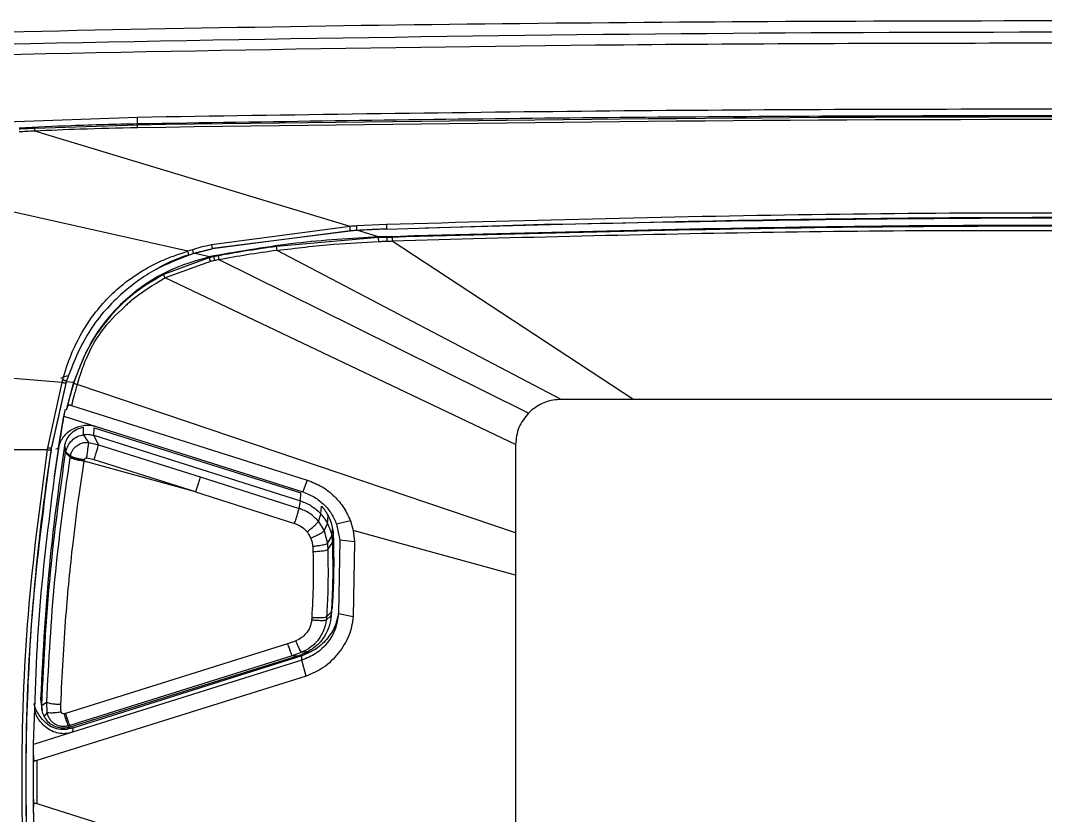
# Model space of a CAD drawing. Extents: x 412 to 492, y 622 to 766.
# Drawn here: x 449.342 to 452.147, y 645.763 to 647.939 of the extents above; entities that cross this region are included whole.
import ezdxf

# ---------------------------------------------------------------- set-up
doc = ezdxf.new("R2010")
doc.units = 0
doc.header["$MEASUREMENT"] = 0
doc.layers.add('1', color=4, linetype='Continuous')
doc.layers.add('GEOMETRY', color=4, linetype='Continuous', lineweight=25)

# ---------------------------------------------------------------- blocks, each defined once
blk = doc.blocks.new('2024 Beam 220V LL')
at = {"layer": 'GEOMETRY'}
for p, q in [((37.7093, 4.915), (37.349, 4.9018)), ((37.7097, 4.8971), (37.7093, 4.915)), ((37.7097, 4.8941), (37.4287, 4.8849)), ((37.7097, 4.8941), (37.7097, 4.8971)), ((38.2913, 4.6168), (37.4291, 4.8776)), ((37.847, 4.5489), (36.6697, 4.8136)), ((38.2913, 4.6168), (37.9122, 4.5662)), ((38.2921, 4.6045), (37.9145, 4.5551)), ((38.2985, 4.6049), (37.9146, 4.556)), ((38.292, 4.6052), (38.31, 4.6063)), ((38.391, 4.6219), (38.3093, 4.618)), ((38.31, 4.6063), (38.3914, 4.6102)), ((38.3914, 4.6096), (38.8234, 4.6225)), ((38.3914, 4.6103), (38.3914, 4.6096)), ((38.3693, 4.5864), (38.0901, 4.5619)), ((38.392, 4.5894), (38.3693, 4.5885)), ((38.3693, 4.5864), (38.3693, 4.5885)), ((38.3693, 4.5864), (38.392, 4.5872)), ((38.392, 4.5872), (38.392, 4.5894)), ((38.392, 4.5872), (38.4061, 4.5877)), ((38.4064, 4.5769), (38.6297, 4.5838)), ((38.4064, 4.5769), (39.0673, 4.1435)), ((37.8627, 4.5429), (37.9143, 4.5557)), ((37.8841, 4.5482), (37.8633, 4.5424)), ((37.9145, 4.5551), (37.8888, 4.5494)), ((38.869, 4.1435), (38.0914, 4.5511)), ((37.9071, 4.5314), (37.7807, 4.4855)), ((37.9091, 4.5207), (37.7852, 4.4756)), ((37.9071, 4.5314), (37.907, 4.5334)), ((37.9184, 4.5358), (37.9185, 4.5338)), ((38.744, 4.0198), (37.7852, 4.4756)), ((37.5029, 4.1897), (36.9408, 4.2359)), ((37.5029, 4.1897), (37.463, 4.0109)), ((37.5142, 4.1911), (37.4741, 4.0118)), ((37.5134, 4.188), (37.4771, 4.0253)), ((37.5048, 4.1963), (37.5029, 4.1897)), ((37.5347, 4.1894), (37.5142, 4.1911)), ((37.5347, 4.1894), (37.5144, 4.1135)), ((37.5347, 4.1893), (37.5347, 4.1894)), ((38.744, 3.7782), (37.5445, 4.1838)), ((37.5289, 4.127), (38.174, 3.9225)), ((39.0673, 4.1435), (38.869, 4.1435)), ((41.3207, 4.1435), (39.0673, 4.1435)), ((37.4939, 4.0114), (37.508, 4.0976)), ((37.5106, 4.1145), (37.508, 4.0976)), ((37.508, 4.0976), (37.5964, 4.0696)), ((37.5144, 4.1135), (37.5106, 4.1145)), ((37.5172, 4.1222), (37.5144, 4.1135)), ((38.7887, 4.1145), (38.7794, 4.106)), ((37.5622, 4.0471), (37.5619, 4.0676)), ((37.5964, 4.0696), (38.1622, 3.8902)), ((37.5764, 4.0256), (37.5622, 4.0471)), ((37.5903, 4.0451), (37.591, 4.0655)), ((37.6032, 4.0193), (37.5903, 4.0451)), ((37.5903, 4.0451), (38.1558, 3.8658)), ((37.591, 4.0655), (38.1565, 3.8876)), ((37.463, 4.0109), (37.4622, 4.0059)), ((37.4771, 4.0253), (37.4738, 4.0106)), ((37.4741, 4.0118), (37.4738, 4.0106)), ((37.4931, 4.0062), (37.4939, 4.0114)), ((37.5129, 3.9976), (37.5106, 4.0161)), ((37.5134, 4.0004), (37.5111, 4.019)), ((37.5764, 4.0256), (37.6032, 4.0193)), ((37.6032, 4.0193), (37.8808, 3.9313)), ((38.744, 4.0198), (38.744, 3.7782)), ((37.2251, 4.0073), (37.4622, 4.0059)), ((37.4823, 3.9337), (37.4931, 4.0062)), ((37.4932, 4.0087), (37.485, 3.9541)), ((37.493, 4.0072), (37.4928, 4.0087)), ((37.5129, 3.9976), (37.5133, 4.0004)), ((37.5256, 3.9858), (37.5129, 3.9976)), ((37.5261, 3.9885), (37.5134, 4.0004)), ((37.5254, 3.9841), (37.5256, 3.9858)), ((37.5261, 3.9885), (37.5256, 3.9858)), ((37.5908, 3.9782), (37.5707, 3.9827)), ((37.5634, 3.974), (37.5636, 3.9757)), ((37.8685, 3.8901), (37.5634, 3.974)), ((37.5636, 3.9757), (37.5639, 3.9777)), ((37.8685, 3.8901), (37.5908, 3.9782)), ((37.8808, 3.9313), (38.1518, 3.8453)), ((38.174, 3.9225), (38.1621, 3.8901)), ((37.8685, 3.8901), (38.1395, 3.8041)), ((38.1558, 3.8658), (38.1565, 3.8876)), ((38.1518, 3.8453), (38.1558, 3.8658)), ((38.2115, 3.8297), (38.2134, 3.851)), ((38.2047, 3.8096), (38.2115, 3.8297)), ((38.2293, 3.8037), (38.2315, 3.8246)), ((38.2047, 3.8096), (38.2206, 3.7837)), ((38.2206, 3.7837), (38.2293, 3.8037)), ((38.2922, 3.8107), (38.2542, 3.8023)), ((38.2542, 3.8023), (38.2628, 3.758)), ((38.2922, 3.8107), (38.2997, 3.7845)), ((38.2206, 3.7837), (38.2293, 3.7495)), ((38.2293, 3.7495), (38.241, 3.7691)), ((38.2428, 3.7518), (38.2453, 3.7717)), ((38.2997, 3.7845), (38.3034, 3.7537)), ((38.744, 3.7782), (38.744, 3.6623)), ((38.2303, 3.7326), (38.2428, 3.7518)), ((38.2628, 3.758), (38.2595, 3.5568)), ((38.3034, 3.7537), (38.2628, 3.758)), ((38.3034, 3.7537), (38.3001, 3.5484)), ((38.744, 3.6623), (38.744, 2.5391)), ((38.2269, 3.5487), (38.2402, 3.5622)), ((38.2389, 3.5453), (38.2414, 3.565)), ((38.2396, 3.5525), (38.2421, 3.5721)), ((38.2402, 3.5622), (38.2426, 3.5803)), ((38.2587, 3.5484), (38.2605, 3.5625)), ((38.226, 3.5394), (38.2396, 3.5525)), ((38.3001, 3.5484), (38.2595, 3.5568)), ((38.1203, 3.4745), (37.5123, 3.2839)), ((38.1578, 3.451), (38.1326, 3.442)), ((38.1779, 3.454), (38.1578, 3.451)), ((38.1326, 3.442), (37.5247, 3.2514)), ((38.1528, 3.4429), (37.5257, 3.2463)), ((38.1592, 3.4297), (37.5318, 3.2328)), ((38.1591, 3.4417), (37.5327, 3.2442)), ((38.1326, 3.442), (38.1528, 3.4429)), ((38.1592, 3.4295), (38.1591, 3.4417)), ((38.1711, 3.3861), (38.1592, 3.4297)), ((38.1711, 3.3861), (37.4345, 3.1551)), ((37.4475, 3.3051), (37.4453, 3.3233)), ((37.4465, 3.3105), (37.4453, 3.3233)), ((37.4462, 3.3106), (37.4484, 3.2927)), ((37.4614, 3.3148), (37.4475, 3.3051)), ((37.4627, 3.2865), (37.4614, 3.3148)), ((37.4627, 3.2865), (37.4538, 3.2765)), ((37.5318, 3.2328), (37.4247, 3.1992)), ((37.5247, 3.2514), (37.5201, 3.25)), ((37.5201, 3.25), (37.521, 3.245)), ((37.5247, 3.2514), (37.5257, 3.2463)), ((37.5327, 3.2442), (37.5319, 3.2328)), ((37.4244, 3.1912), (37.4239, 3.1755)), ((37.4242, 3.1756), (37.4247, 3.1633)), ((37.4244, 3.1755), (37.4245, 3.1145)), ((37.4245, 3.0707), (37.4246, 3.0231)), ((37.4248, 3.0324), (37.4244, 3.023)), ((37.4346, 3.0379), (38.0956, 2.8283)), ((37.4239, 3.0231), (37.4249, 3.0049))]:
    blk.add_line(p, q, dxfattribs=at)
at = {"layer": 'GEOMETRY', "flags": 128}
for points in [[(38.3693, 4.5885), (38.3361, 4.5985), (38.3121, 4.6058)], [(37.907, 4.5334), (37.8826, 4.5389), (37.8634, 4.5432)], [(38.7794, 4.106), (38.3055, 4.3409), (37.9332, 4.5255)], [(37.4863, 4.0086), (37.4902, 4.0087), (37.4932, 4.0087)], [(38.241, 3.7691), (38.2424, 3.7804), (38.2434, 3.7893)], [(38.744, 3.6623), (38.4952, 3.7307), (38.2997, 3.7845)]]:
    blk.add_lwpolyline(points, dxfattribs=at)
at = {"layer": 'GEOMETRY'}
for centre, radius, start, end in [((37.572, 4.043), 0.1735, 108.1511, 114.9969), ((37.698, 3.3291), 0.1947, 193.7288, 203.9633)]:
    blk.add_arc(centre, radius, start, end, dxfattribs=at)
for points, knots in [([(43.718, 5.1332), (43.0587, 5.1476), (41.7439, 5.1761), (39.9127, 5.1818), (38.2225, 5.1683), (37.1883, 5.145), (36.67, 5.1332)], [0, 0, 0, 0, 0.280654, 0.559718, 0.779346, 1, 1, 1, 1]), ([(43.6118, 5.104), (42.8523, 5.1193), (41.3335, 5.1498), (39.0545, 5.1497), (37.5357, 5.1193), (36.7762, 5.104)], [0, 0, 0, 0, 0.333334, 0.666666, 1, 1, 1, 1]), ([(43.6112, 5.0748), (42.8826, 5.09), (41.7437, 5.1138), (40.194, 5.1192), (38.6443, 5.1138), (37.5054, 5.09), (36.7768, 5.0748)], [0, 0, 0, 0, 0.319834, 0.5, 0.680165, 1, 1, 1, 1]), ([(42.6787, 4.915), (42.2606, 4.9214), (41.4324, 4.9342), (40.194, 4.9388), (38.9556, 4.9342), (38.1274, 4.9214), (37.7093, 4.915)], [0, 0, 0, 0, 0.252409, 0.5, 0.747591, 1, 1, 1, 1]), ([(42.6783, 4.8971), (42.3735, 4.9019), (41.758, 4.9117), (40.8291, 4.9188), (39.8376, 4.92), (38.797, 4.914), (38.0696, 4.9027), (37.7097, 4.8971)], [0, 0, 0, 0, 0.184047, 0.371702, 0.560814, 0.782646, 1, 1, 1, 1]), ([(42.6783, 4.8941), (41.8502, 4.9051), (40.194, 4.9273), (38.5378, 4.9051), (37.7097, 4.8941)], [0, 0, 0, 0, 0.5, 1, 1, 1, 1]), ([(42.6782, 4.8867), (41.8502, 4.8979), (40.194, 4.9202), (38.5378, 4.8979), (37.7098, 4.8867)], [0, 0, 0, 0, 0.5, 1, 1, 1, 1]), ([(37.7097, 4.8971), (37.6492, 4.8957), (37.5412, 4.8933), (37.4333, 4.8881), (37.3858, 4.8858)], [0, 0, 0, 0, 0.559592, 1, 1, 1, 1]), ([(37.4287, 4.8849), (37.4207, 4.8845), (37.4064, 4.8839), (37.3921, 4.8831), (37.3858, 4.8828)], [0, 0, 0, 0, 0.560002, 1, 1, 1, 1]), ([(37.4291, 4.8776), (37.429, 4.8786), (37.4289, 4.8806), (37.4288, 4.8828), (37.4287, 4.8843), (37.4287, 4.8847), (37.4287, 4.8849)], [0, 0, 0, 0, 0.275386, 0.561671, 0.785285, 1, 1, 1, 1]), ([(37.7098, 4.8867), (37.6572, 4.8856), (37.5636, 4.8835), (37.4701, 4.8794), (37.4291, 4.8776)], [0, 0, 0, 0, 0.561413, 1, 1, 1, 1]), ([(37.7098, 4.8867), (37.7098, 4.8877), (37.7097, 4.8897), (37.7097, 4.8919), (37.7097, 4.8934), (37.7097, 4.8938), (37.7097, 4.8941)], [0, 0, 0, 0, 0.27493, 0.561047, 0.784829, 1, 1, 1, 1]), ([(37.4291, 4.8776), (37.4211, 4.8772), (37.4068, 4.8765), (37.3925, 4.8757), (37.3862, 4.8754)], [0, 0, 0, 0, 0.5568517, 1, 1, 1, 1]), ([(41.997, 4.6219), (41.5964, 4.6329), (40.7952, 4.6547), (39.5927, 4.6547), (38.7915, 4.6329), (38.391, 4.6219)], [0, 0, 0, 0, 0.333344, 0.666677, 1, 1, 1, 1]), ([(38.4968, 4.6127), (38.8622, 4.6225), (39.6281, 4.643), (40.7593, 4.643), (41.5245, 4.6225), (41.8892, 4.6128)], [0, 0, 0, 0, 0.323172, 0.677409, 1, 1, 1, 1]), ([(38.8234, 4.6225), (39.2778, 4.6312), (40.1867, 4.6487), (41.0957, 4.6315), (41.5501, 4.6228)], [0, 0, 0, 0, 0.5, 1, 1, 1, 1]), ([(38.3093, 4.618), (38.306, 4.6178), (38.2999, 4.6174), (38.2939, 4.617), (38.2913, 4.6168)], [0, 0, 0, 0, 0.559999, 1, 1, 1, 1]), ([(38.2921, 4.6045), (38.2921, 4.6045), (38.2921, 4.6045), (38.292, 4.606), (38.2918, 4.6085), (38.2916, 4.6114), (38.2915, 4.6142), (38.2913, 4.616), (38.2913, 4.6168)], [0, 0, 0, 0, 0.171535, 0.36323, 0.564455, 0.720359, 0.866968, 1, 1, 1, 1]), ([(38.3101, 4.6057), (38.3067, 4.6054), (38.3007, 4.6051), (38.2947, 4.6047), (38.2921, 4.6045)], [0, 0, 0, 0, 0.559984, 1, 1, 1, 1]), ([(38.3101, 4.6057), (38.3101, 4.6056), (38.3101, 4.6056), (38.31, 4.6072), (38.3098, 4.6097), (38.3097, 4.6126), (38.3095, 4.6154), (38.3094, 4.6172), (38.3093, 4.618)], [0, 0, 0, 0, 0.171512, 0.363198, 0.564429, 0.720342, 0.866961, 1, 1, 1, 1]), ([(38.3914, 4.6096), (38.3764, 4.609), (38.3493, 4.608), (38.3222, 4.6064), (38.3101, 4.6057)], [0, 0, 0, 0, 0.552789, 1, 1, 1, 1]), ([(38.391, 4.6219), (38.391, 4.6212), (38.391, 4.6197), (38.3911, 4.6173), (38.3912, 4.6149), (38.3913, 4.6128), (38.3913, 4.6111), (38.3914, 4.61), (38.3914, 4.6095), (38.3914, 4.6096), (38.3914, 4.6096)], [0, 0, 0, 0, 0.113242, 0.236738, 0.367999, 0.50326, 0.63801, 0.767836, 0.889227, 1, 1, 1, 1]), ([(38.392, 4.5894), (38.7933, 4.6002), (39.5931, 4.6217), (40.7949, 4.6217), (41.5947, 4.6002), (41.996, 4.5894)], [0, 0, 0, 0, 0.334098, 0.665902, 1, 1, 1, 1]), ([(38.4061, 4.5877), (38.8042, 4.5983), (39.5978, 4.6195), (40.7902, 4.6195), (41.5837, 4.5983), (41.9819, 4.5877)], [0, 0, 0, 0, 0.334092, 0.665908, 1, 1, 1, 1]), ([(38.6297, 4.5838), (38.9798, 4.5923), (39.6799, 4.6092), (40.3802, 4.6057), (40.7303, 4.6039)], [0, 0, 0, 0, 0.499998, 1, 1, 1, 1]), ([(38.3693, 4.5885), (38.2936, 4.5839), (38.1423, 4.5748), (37.9931, 4.5488), (37.9184, 4.5358)], [0, 0, 0, 0, 0.499913, 1, 1, 1, 1]), ([(38.0914, 4.5511), (38.1432, 4.5574), (38.2357, 4.5687), (38.3287, 4.5734), (38.3697, 4.5756)], [0, 0, 0, 0, 0.5599896, 1, 1, 1, 1]), ([(38.3697, 4.5756), (38.3696, 4.5769), (38.3695, 4.5797), (38.3694, 4.5832), (38.3693, 4.5855), (38.3693, 4.5861), (38.3693, 4.5864)], [0, 0, 0, 0, 0.271071, 0.561996, 0.788655, 1, 1, 1, 1]), ([(38.3697, 4.5755), (38.3739, 4.5757), (38.3814, 4.576), (38.389, 4.5763), (38.3923, 4.5764)], [0, 0, 0, 0, 0.56, 1, 1, 1, 1]), ([(38.392, 4.5872), (38.392, 4.5868), (38.392, 4.586), (38.3921, 4.583), (38.3922, 4.5796), (38.3923, 4.5775), (38.3923, 4.5764)], [0, 0, 0, 0, 0.271226, 0.562185, 0.788778, 1, 1, 1, 1]), ([(38.3923, 4.5764), (38.3949, 4.5765), (38.3996, 4.5766), (38.4044, 4.5768), (38.4064, 4.5769)], [0, 0, 0, 0, 0.56, 1, 1, 1, 1]), ([(38.4061, 4.5877), (38.4061, 4.5873), (38.4061, 4.5865), (38.4062, 4.5835), (38.4063, 4.5801), (38.4064, 4.5779), (38.4064, 4.5769)], [0, 0, 0, 0, 0.2712355, 0.5622028, 0.788793, 1, 1, 1, 1]), ([(37.5048, 4.1963), (37.5085, 4.2089), (37.5186, 4.2429), (37.5438, 4.3053), (37.5934, 4.3865), (37.6755, 4.4698), (37.7609, 4.5189), (37.8208, 4.5405), (37.8401, 4.5467), (37.847, 4.5489)], [0, 0, 0, 0, 0.07706, 0.207836, 0.392551, 0.629951, 0.882046, 0.957627, 1, 1, 1, 1]), ([(37.8599, 4.5531), (37.8575, 4.5523), (37.8532, 4.551), (37.8489, 4.5496), (37.847, 4.5489)], [0, 0, 0, 0, 0.5599749, 1, 1, 1, 1]), ([(37.8507, 4.5384), (37.8507, 4.5383), (37.8507, 4.5383), (37.8502, 4.5396), (37.8494, 4.542), (37.8483, 4.5453), (37.8474, 4.5478), (37.847, 4.5489)], [0, 0, 0, 0, 0.173797, 0.365181, 0.564706, 0.793458, 1, 1, 1, 1]), ([(37.9122, 4.5662), (37.9023, 4.5641), (37.8847, 4.5604), (37.8675, 4.5553), (37.8599, 4.5531)], [0, 0, 0, 0, 0.559961, 1, 1, 1, 1]), ([(37.863, 4.5431), (37.8629, 4.5433), (37.8628, 4.5438), (37.8621, 4.546), (37.861, 4.5493), (37.8603, 4.5519), (37.8599, 4.5531)], [0, 0, 0, 0, 0.140729, 0.410859, 0.720526, 1, 1, 1, 1]), ([(37.9122, 4.5662), (37.9124, 4.5651), (37.9128, 4.5629), (37.9134, 4.5597), (37.914, 4.5569), (37.9145, 4.5551), (37.9145, 4.5551), (37.9145, 4.5551)], [0, 0, 0, 0, 0.177535, 0.371589, 0.571761, 0.798228, 1, 1, 1, 1]), ([(38.0901, 4.5619), (38.0604, 4.5577), (38.0073, 4.5502), (37.9546, 4.5405), (37.9314, 4.5363)], [0, 0, 0, 0, 0.559995, 1, 1, 1, 1]), ([(38.0914, 4.5511), (38.0639, 4.5472), (38.011, 4.5397), (37.9584, 4.5301), (37.9332, 4.5255)], [0, 0, 0, 0, 0.52082, 1, 1, 1, 1]), ([(38.0914, 4.5511), (38.0912, 4.5525), (38.0909, 4.5553), (38.0904, 4.5588), (38.0902, 4.5611), (38.0901, 4.5616), (38.0901, 4.5619)], [0, 0, 0, 0, 0.270998, 0.56198, 0.788685, 1, 1, 1, 1]), ([(37.8507, 4.5384), (37.8198, 4.5262), (37.7519, 4.4995), (37.6564, 4.4291), (37.5671, 4.3275), (37.533, 4.24), (37.5153, 4.1945)], [0, 0, 0, 0, 0.198187, 0.436446, 0.706662, 1, 1, 1, 1]), ([(37.907, 4.5334), (37.8688, 4.5223), (37.7873, 4.4985), (37.6777, 4.4234), (37.5849, 4.3191), (37.5513, 4.2324), (37.5347, 4.1894)], [0, 0, 0, 0, 0.223228, 0.4756621, 0.7399403, 1, 1, 1, 1]), ([(37.8504, 4.539), (37.8485, 4.5384), (37.8217, 4.5298), (37.7908, 4.5178), (37.7649, 4.5014), (37.7611, 4.499)], [0, 0, 0, 0, 0.060763, 0.86145, 1, 1, 1, 1]), ([(37.8633, 4.5424), (37.861, 4.5417), (37.8567, 4.5403), (37.8525, 4.539), (37.8507, 4.5384)], [0, 0, 0, 0, 0.554883, 1, 1, 1, 1]), ([(37.8633, 4.5424), (37.8633, 4.5423), (37.8633, 4.5422), (37.8631, 4.5429), (37.863, 4.5431)], [0, 0, 0, 0, 0.66525, 1, 1, 1, 1]), ([(37.9184, 4.5358), (37.9163, 4.5353), (37.9125, 4.5346), (37.9087, 4.5338), (37.907, 4.5334)], [0, 0, 0, 0, 0.556861, 1, 1, 1, 1]), ([(37.9185, 4.5338), (37.9164, 4.5334), (37.9125, 4.5326), (37.9087, 4.5318), (37.9071, 4.5314)], [0, 0, 0, 0, 0.559998, 1, 1, 1, 1]), ([(37.9091, 4.5207), (37.9089, 4.5221), (37.9083, 4.5249), (37.9076, 4.5283), (37.9072, 4.5306), (37.9071, 4.5312), (37.9071, 4.5314)], [0, 0, 0, 0, 0.270774, 0.561806, 0.788628, 1, 1, 1, 1]), ([(37.9203, 4.5231), (37.9182, 4.5226), (37.9145, 4.5219), (37.9108, 4.5211), (37.9091, 4.5207)], [0, 0, 0, 0, 0.560038, 1, 1, 1, 1]), ([(37.9314, 4.5363), (37.929, 4.5358), (37.9247, 4.535), (37.9204, 4.5342), (37.9185, 4.5338)], [0, 0, 0, 0, 0.559997, 1, 1, 1, 1]), ([(37.9185, 4.5338), (37.9185, 4.5334), (37.9186, 4.5326), (37.9191, 4.5296), (37.9197, 4.5263), (37.9201, 4.5241), (37.9203, 4.5231)], [0, 0, 0, 0, 0.271139, 0.562255, 0.788923, 1, 1, 1, 1]), ([(37.9332, 4.5255), (37.9309, 4.5251), (37.9266, 4.5242), (37.9223, 4.5234), (37.9203, 4.5231)], [0, 0, 0, 0, 0.554774, 1, 1, 1, 1]), ([(37.9332, 4.5255), (37.933, 4.5269), (37.9325, 4.5297), (37.9319, 4.5331), (37.9315, 4.5354), (37.9315, 4.536), (37.9314, 4.5363)], [0, 0, 0, 0, 0.271065, 0.562159, 0.788857, 1, 1, 1, 1]), ([(37.7807, 4.4855), (37.7522, 4.4685), (37.6952, 4.4345), (37.6254, 4.3632), (37.5688, 4.2813), (37.5463, 4.2193), (37.5351, 4.1883)], [0, 0, 0, 0, 0.25, 0.499978, 0.749976, 1, 1, 1, 1]), ([(37.7852, 4.4756), (37.7521, 4.4557), (37.7153, 4.4336), (37.6817, 4.4037), (37.6761, 4.3986), (37.6713, 4.394), (37.6453, 4.37), (37.6044, 4.3276), (37.5716, 4.2637), (37.5543, 4.2173), (37.5471, 4.1926), (37.5445, 4.1838)], [0, 0, 0, 0, 0.2950475, 0.3282857, 0.3452631, 0.3541378, 0.3787201, 0.6177538, 0.8017766, 0.9285509, 1, 1, 1, 1]), ([(37.7852, 4.4756), (37.7846, 4.4769), (37.7833, 4.4794), (37.7818, 4.4826), (37.7809, 4.4847), (37.7807, 4.4853), (37.7807, 4.4855)], [0, 0, 0, 0, 0.2707147, 0.5619021, 0.7887862, 1, 1, 1, 1]), ([(37.5134, 4.188), (37.5133, 4.1879), (37.513, 4.1877), (37.5116, 4.1877), (37.5093, 4.188), (37.5062, 4.1887), (37.504, 4.1894), (37.5029, 4.1897)], [0, 0, 0, 0, 0.176076, 0.366681, 0.563852, 0.791074, 1, 1, 1, 1]), ([(37.5153, 4.1945), (37.5151, 4.1944), (37.5148, 4.1942), (37.5135, 4.1943), (37.5121, 4.1945), (37.5104, 4.1948), (37.508, 4.1953), (37.5061, 4.1959), (37.5048, 4.1963)], [0, 0, 0, 0, 0.2386099, 0.3678136, 0.4999954, 0.6321778, 0.7613835, 1, 1, 1, 1]), ([(37.5153, 4.1945), (37.5149, 4.1933), (37.5143, 4.1911), (37.5136, 4.1889), (37.5134, 4.188)], [0, 0, 0, 0, 0.56, 1, 1, 1, 1]), ([(37.5351, 4.1883), (37.5316, 4.176), (37.5252, 4.1541), (37.5197, 4.1319), (37.5172, 4.1222)], [0, 0, 0, 0, 0.559999, 1, 1, 1, 1]), ([(37.5445, 4.1838), (37.5414, 4.1732), (37.5359, 4.1544), (37.531, 4.1354), (37.5289, 4.127)], [0, 0, 0, 0, 0.559986, 1, 1, 1, 1]), ([(37.5351, 4.1883), (37.5351, 4.1885), (37.535, 4.1889), (37.5348, 4.1892), (37.5347, 4.1893)], [0, 0, 0, 0, 0.527075, 1, 1, 1, 1]), ([(37.5445, 4.1838), (37.5433, 4.1842), (37.5409, 4.185), (37.5378, 4.1863), (37.5356, 4.1875), (37.5353, 4.188), (37.5351, 4.1883)], [0, 0, 0, 0, 0.240752, 0.499997, 0.759241, 1, 1, 1, 1]), ([(37.5172, 4.1222), (37.5178, 4.1232), (37.5189, 4.1253), (37.5215, 4.1275), (37.5233, 4.1283), (37.5239, 4.1283), (37.525, 4.1281), (37.5268, 4.1277), (37.5281, 4.1272), (37.5289, 4.127)], [0, 0, 0, 0, 0.315829, 0.650476, 0.670316, 0.696605, 0.770837, 0.873559, 1, 1, 1, 1]), ([(38.869, 4.1435), (38.8544, 4.1422), (38.825, 4.1396), (38.8009, 4.1229), (38.7887, 4.1145)], [0, 0, 0, 0, 0.498784, 1, 1, 1, 1]), ([(37.5106, 4.1145), (37.5076, 4.0969), (37.5016, 4.0618), (37.496, 4.0265), (37.4932, 4.0089), (37.4932, 4.0087)], [0, 0, 0, 0, 0.498513, 0.997072, 1, 1, 1, 1]), ([(38.7794, 4.106), (38.7693, 4.0933), (38.749, 4.068), (38.7457, 4.0358), (38.744, 4.0198)], [0, 0, 0, 0, 0.500056, 1, 1, 1, 1]), ([(37.4939, 4.0114), (37.4955, 4.0169), (37.4985, 4.0278), (37.5074, 4.0422), (37.5193, 4.0544), (37.5379, 4.0665), (37.5594, 4.073), (37.581, 4.0734), (37.5913, 4.0709), (37.5964, 4.0696)], [0, 0, 0, 0, 0.131449, 0.256996, 0.383093, 0.516111, 0.759671, 0.881341, 1, 1, 1, 1]), ([(37.5111, 4.019), (37.5129, 4.025), (37.5165, 4.0369), (37.5283, 4.0517), (37.5436, 4.0629), (37.5558, 4.066), (37.5619, 4.0676)], [0, 0, 0, 0, 0.249906, 0.499689, 0.749375, 1, 1, 1, 1]), ([(37.5134, 4.0004), (37.5151, 4.0061), (37.5185, 4.0176), (37.5299, 4.0319), (37.5446, 4.0427), (37.5563, 4.0456), (37.5622, 4.0471)], [0, 0, 0, 0, 0.249972, 0.499978, 0.75009, 1, 1, 1, 1]), ([(37.5622, 4.0471), (37.5669, 4.0476), (37.5764, 4.0486), (37.5857, 4.0463), (37.5903, 4.0451)], [0, 0, 0, 0, 0.4990889, 1, 1, 1, 1]), ([(37.4453, 3.3233), (37.4519, 3.4532), (37.4639, 3.685), (37.4963, 3.9149), (37.5106, 4.0161)], [0, 0, 0, 0, 0.56, 1, 1, 1, 1]), ([(37.4738, 4.0106), (37.4736, 4.0104), (37.4733, 4.0102), (37.4719, 4.0101), (37.4705, 4.0101), (37.4688, 4.0101), (37.4663, 4.0104), (37.4643, 4.0107), (37.463, 4.0109)], [0, 0, 0, 0, 0.23855, 0.367733, 0.499906, 0.632093, 0.761316, 1, 1, 1, 1]), ([(37.4738, 4.0106), (37.4736, 4.0096), (37.4734, 4.008), (37.4731, 4.0064), (37.473, 4.0056)], [0, 0, 0, 0, 0.559998, 1, 1, 1, 1]), ([(37.5106, 4.0161), (37.5107, 4.0166), (37.5109, 4.0176), (37.511, 4.0186), (37.5111, 4.019)], [0, 0, 0, 0, 0.56, 1, 1, 1, 1]), ([(37.5261, 3.9886), (37.527, 3.9921), (37.5286, 3.9986), (37.5343, 4.0083), (37.5428, 4.017), (37.5536, 4.023), (37.565, 4.0261), (37.5724, 4.0258), (37.5764, 4.0256)], [0, 0, 0, 0, 0.1590986, 0.2940566, 0.4887977, 0.6819263, 0.8260188, 1, 1, 1, 1]), ([(37.5707, 3.9827), (37.5713, 3.9872), (37.5725, 3.9963), (37.5742, 4.0093), (37.5757, 4.02), (37.5762, 4.0238), (37.5764, 4.0256)], [0, 0, 0, 0, 0.24248, 0.500002, 0.757523, 1, 1, 1, 1]), ([(37.5908, 3.9782), (37.5922, 3.9824), (37.5949, 3.991), (37.5987, 4.0033), (37.6017, 4.0137), (37.6027, 4.0175), (37.6032, 4.0193)], [0, 0, 0, 0, 0.242049, 0.499112, 0.756658, 1, 1, 1, 1]), ([(37.4622, 4.0059), (37.4424, 3.8558), (37.4027, 3.5556), (37.3878, 3.1012), (37.4028, 2.6469), (37.4426, 2.3467), (37.4625, 2.1966)], [0, 0, 0, 0, 0.25, 0.499999, 0.749997, 1, 1, 1, 1]), ([(37.4736, 4.0084), (37.4687, 3.9755), (37.4441, 3.8112), (37.4162, 3.5371), (37.4015, 3.1862), (37.4063, 2.8576), (37.4283, 2.5281), (37.4586, 2.3093), (37.4737, 2.1998)], [0, 0, 0, 0, 0.05488, 0.274513, 0.454775, 0.635037, 0.817518, 1, 1, 1, 1]), ([(37.4475, 3.3051), (37.4542, 3.4349), (37.4661, 3.6667), (37.4986, 3.8965), (37.5129, 3.9976)], [0, 0, 0, 0, 0.559996, 1, 1, 1, 1]), ([(37.4614, 3.3148), (37.4672, 3.4268), (37.4789, 3.6508), (37.5099, 3.873), (37.5254, 3.984)], [0, 0, 0, 0, 0.500004, 1, 1, 1, 1]), ([(37.4622, 4.0059), (37.4632, 4.0058), (37.4651, 4.0055), (37.468, 4.0052), (37.4706, 4.0051), (37.4726, 4.0052), (37.4729, 4.0055), (37.473, 4.0056)], [0, 0, 0, 0, 0.176057, 0.3666402, 0.5637962, 0.7910289, 1, 1, 1, 1]), ([(37.5634, 3.974), (37.5585, 3.9748), (37.5487, 3.9764), (37.5368, 3.9794), (37.5288, 3.982), (37.5265, 3.9834), (37.5254, 3.9841)], [0, 0, 0, 0, 0.27299, 0.56173, 0.78701, 1, 1, 1, 1]), ([(37.5636, 3.9757), (37.5588, 3.9766), (37.5489, 3.9782), (37.5371, 3.9811), (37.5291, 3.9838), (37.5268, 3.9852), (37.5256, 3.9859)], [0, 0, 0, 0, 0.2729896, 0.56173, 0.7870095, 1, 1, 1, 1]), ([(37.5639, 3.9777), (37.5605, 3.9783), (37.5536, 3.9797), (37.5424, 3.9824), (37.5339, 3.985), (37.5284, 3.9872), (37.5269, 3.9881), (37.5261, 3.9886)], [0, 0, 0, 0, 0.194199, 0.398142, 0.686708, 0.842372, 1, 1, 1, 1]), ([(37.5707, 3.9827), (37.5703, 3.9828), (37.5696, 3.9828), (37.5681, 3.9825), (37.5664, 3.9816), (37.5649, 3.9802), (37.5642, 3.9788), (37.564, 3.978), (37.5639, 3.9777)], [0, 0, 0, 0, 0.1148886, 0.2314341, 0.4886369, 0.7521274, 0.8756753, 1, 1, 1, 1]), ([(37.4998, 3.309), (37.5038, 3.3896), (37.5111, 3.5365), (37.5298, 3.7249), (37.5473, 3.866), (37.5584, 3.9408), (37.5634, 3.9739)], [0, 0, 0, 0, 0.362025, 0.660216, 0.84979, 1, 1, 1, 1]), ([(37.8808, 3.9313), (37.8802, 3.9292), (37.8791, 3.9248), (37.8757, 3.9134), (37.872, 3.9013), (37.8696, 3.8938), (37.8685, 3.8901)], [0, 0, 0, 0, 0.2728, 0.561778, 0.787198, 1, 1, 1, 1]), ([(38.174, 3.9225), (38.1879, 3.917), (38.2151, 3.9064), (38.2489, 3.8794), (38.2757, 3.8476), (38.2867, 3.8229), (38.2922, 3.8107)], [0, 0, 0, 0, 0.264448, 0.517547, 0.761335, 1, 1, 1, 1]), ([(38.1621, 3.8901), (38.173, 3.8858), (38.1943, 3.8774), (38.2207, 3.8562), (38.2415, 3.8312), (38.25, 3.8119), (38.2542, 3.8023)], [0, 0, 0, 0, 0.2650967, 0.5183845, 0.761945, 1, 1, 1, 1]), ([(38.1395, 3.8042), (38.1409, 3.8083), (38.1436, 3.817), (38.1474, 3.8294), (38.1504, 3.8397), (38.1514, 3.8435), (38.1518, 3.8453)], [0, 0, 0, 0, 0.2426888, 0.5000043, 0.7573175, 1, 1, 1, 1]), ([(38.2047, 3.8096), (38.1972, 3.8175), (38.1822, 3.8332), (38.162, 3.8413), (38.1518, 3.8453)], [0, 0, 0, 0, 0.499988, 1, 1, 1, 1]), ([(38.1558, 3.8658), (38.1663, 3.8616), (38.1787, 3.8567), (38.1925, 3.8471), (38.2014, 3.8403), (38.2077, 3.8337), (38.2115, 3.8297)], [0, 0, 0, 0, 0.499722, 0.593479, 0.749956, 1, 1, 1, 1]), ([(38.2134, 3.851), (38.2172, 3.8463), (38.2241, 3.8381), (38.2293, 3.8287), (38.2315, 3.8246)], [0, 0, 0, 0, 0.560121, 1, 1, 1, 1]), ([(38.2115, 3.8297), (38.2153, 3.8251), (38.222, 3.817), (38.2271, 3.8078), (38.2293, 3.8037)], [0, 0, 0, 0, 0.559997, 1, 1, 1, 1]), ([(38.2315, 3.8246), (38.2345, 3.8182), (38.2397, 3.8069), (38.2423, 3.7947), (38.2434, 3.7893)], [0, 0, 0, 0, 0.559913, 1, 1, 1, 1]), ([(38.1395, 3.8041), (38.1469, 3.8011), (38.16, 3.7957), (38.1696, 3.7854), (38.1738, 3.7809)], [0, 0, 0, 0, 0.559487, 1, 1, 1, 1]), ([(38.1738, 3.7809), (38.1777, 3.7841), (38.1857, 3.7906), (38.1953, 3.7993), (38.2019, 3.806), (38.2038, 3.8084), (38.2047, 3.8096)], [0, 0, 0, 0, 0.272707, 0.561804, 0.787295, 1, 1, 1, 1]), ([(38.2293, 3.8037), (38.2322, 3.7975), (38.2373, 3.7864), (38.2399, 3.7744), (38.241, 3.7691)], [0, 0, 0, 0, 0.559909, 1, 1, 1, 1]), ([(38.2434, 3.7893), (38.244, 3.7861), (38.2449, 3.7802), (38.2452, 3.7743), (38.2453, 3.7717)], [0, 0, 0, 0, 0.560087, 1, 1, 1, 1]), ([(38.1841, 3.764), (38.1824, 3.7676), (38.1795, 3.7735), (38.1755, 3.7788), (38.1738, 3.7809)], [0, 0, 0, 0, 0.592424, 1, 1, 1, 1]), ([(38.1841, 3.764), (38.1887, 3.766), (38.1981, 3.7702), (38.2095, 3.7761), (38.2173, 3.7808), (38.2195, 3.7827), (38.2206, 3.7837)], [0, 0, 0, 0, 0.272666, 0.561812, 0.787333, 1, 1, 1, 1]), ([(38.1898, 3.7418), (38.1892, 3.7462), (38.1882, 3.7538), (38.1854, 3.7609), (38.1841, 3.764)], [0, 0, 0, 0, 0.566052, 1, 1, 1, 1]), ([(38.241, 3.7691), (38.2415, 3.7659), (38.2424, 3.7602), (38.2427, 3.7544), (38.2428, 3.7518)], [0, 0, 0, 0, 0.560119, 1, 1, 1, 1]), ([(38.2453, 3.7717), (38.2461, 3.7359), (38.2474, 3.6721), (38.2441, 3.6083), (38.2426, 3.5803)], [0, 0, 0, 0, 0.559985, 1, 1, 1, 1]), ([(38.1898, 3.7418), (38.1947, 3.7423), (38.205, 3.7433), (38.2174, 3.7455), (38.2258, 3.7477), (38.2282, 3.7489), (38.2293, 3.7495)], [0, 0, 0, 0, 0.27263, 0.561822, 0.78737, 1, 1, 1, 1]), ([(38.1906, 3.7272), (38.1905, 3.7299), (38.1903, 3.7348), (38.1899, 3.7397), (38.1898, 3.7418)], [0, 0, 0, 0, 0.553542, 1, 1, 1, 1]), ([(38.1906, 3.7272), (38.1956, 3.7274), (38.2059, 3.7278), (38.2182, 3.7293), (38.2267, 3.7309), (38.2291, 3.7321), (38.2303, 3.7326)], [0, 0, 0, 0, 0.272666, 0.561809, 0.787329, 1, 1, 1, 1]), ([(38.2303, 3.7326), (38.2308, 3.6951), (38.2317, 3.6337), (38.2283, 3.5725), (38.2269, 3.5487)], [0, 0, 0, 0, 0.61177, 1, 1, 1, 1]), ([(38.2293, 3.7495), (38.2295, 3.7463), (38.2299, 3.7407), (38.2302, 3.735), (38.2303, 3.7326)], [0, 0, 0, 0, 0.566696, 1, 1, 1, 1]), ([(38.2428, 3.7518), (38.2436, 3.7164), (38.2449, 3.6531), (38.2416, 3.59), (38.2402, 3.5622)], [0, 0, 0, 0, 0.559986, 1, 1, 1, 1]), ([(38.1873, 3.5469), (38.189, 3.5774), (38.1922, 3.6375), (38.1911, 3.6976), (38.1906, 3.7272)], [0, 0, 0, 0, 0.508154, 1, 1, 1, 1]), ([(38.2402, 3.5622), (38.2401, 3.5603), (38.2399, 3.5571), (38.2397, 3.5539), (38.2396, 3.5525)], [0, 0, 0, 0, 0.559999, 1, 1, 1, 1]), ([(38.2426, 3.5803), (38.2425, 3.5787), (38.2423, 3.576), (38.2421, 3.5733), (38.2421, 3.5721)], [0, 0, 0, 0, 0.559809, 1, 1, 1, 1]), ([(38.1867, 3.5398), (38.1852, 3.5329), (38.1824, 3.5195), (38.1718, 3.5033), (38.1585, 3.4904), (38.148, 3.4852), (38.1425, 3.4825)], [0, 0, 0, 0, 0.277136, 0.538793, 0.757998, 1, 1, 1, 1]), ([(38.226, 3.5394), (38.2241, 3.5298), (38.2202, 3.5106), (38.2049, 3.4852), (38.1842, 3.464), (38.1666, 3.4553), (38.1578, 3.451)], [0, 0, 0, 0, 0.250522, 0.500603, 0.750422, 1, 1, 1, 1]), ([(38.2565, 3.5492), (38.2553, 3.5424), (38.2516, 3.5212), (38.2311, 3.4902), (38.1999, 3.4585), (38.1726, 3.4474), (38.159, 3.4419)], [0, 0, 0, 0, 0.13682, 0.425231, 0.715217, 1, 1, 1, 1]), ([(38.2595, 3.5568), (38.2573, 3.5425), (38.253, 3.5141), (38.2305, 3.4765), (38.1991, 3.4461), (38.1724, 3.4352), (38.1592, 3.4297)], [0, 0, 0, 0, 0.250725, 0.501664, 0.751959, 1, 1, 1, 1]), ([(38.3001, 3.5484), (38.2972, 3.531), (38.2911, 3.4949), (38.2601, 3.448), (38.2213, 3.4073), (38.1874, 3.393), (38.1711, 3.3861)], [0, 0, 0, 0, 0.240015, 0.500765, 0.760091, 1, 1, 1, 1]), ([(38.2396, 3.5525), (38.2382, 3.5425), (38.2354, 3.5225), (38.2221, 3.495), (38.2032, 3.471), (38.1863, 3.4596), (38.1779, 3.454)], [0, 0, 0, 0, 0.2499926, 0.4999864, 0.7499838, 1, 1, 1, 1]), ([(38.1867, 3.5398), (38.1868, 3.5411), (38.1871, 3.5435), (38.1873, 3.5458), (38.1873, 3.5469)], [0, 0, 0, 0, 0.561047, 1, 1, 1, 1]), ([(38.226, 3.5394), (38.2244, 3.5389), (38.2212, 3.5379), (38.2105, 3.5378), (38.1985, 3.5385), (38.1905, 3.5393), (38.1867, 3.5398)], [0, 0, 0, 0, 0.272654, 0.561812, 0.787341, 1, 1, 1, 1]), ([(38.1873, 3.5469), (38.1923, 3.5466), (38.2026, 3.5461), (38.2149, 3.5464), (38.2234, 3.5473), (38.2258, 3.5483), (38.2269, 3.5487)], [0, 0, 0, 0, 0.272671, 0.561811, 0.787329, 1, 1, 1, 1]), ([(38.2269, 3.5487), (38.2268, 3.547), (38.2266, 3.5438), (38.2262, 3.5407), (38.226, 3.5394)], [0, 0, 0, 0, 0.559305, 1, 1, 1, 1]), ([(38.1425, 3.4825), (38.1384, 3.4809), (38.1311, 3.478), (38.1236, 3.4756), (38.1203, 3.4745)], [0, 0, 0, 0, 0.559692, 1, 1, 1, 1]), ([(38.1425, 3.4825), (38.1444, 3.478), (38.1483, 3.4687), (38.153, 3.4586), (38.1563, 3.4525), (38.1573, 3.4515), (38.1578, 3.451)], [0, 0, 0, 0, 0.272665, 0.561816, 0.787338, 1, 1, 1, 1]), ([(38.1203, 3.4745), (38.1216, 3.4705), (38.1244, 3.462), (38.1282, 3.4516), (38.1312, 3.4441), (38.1322, 3.4427), (38.1326, 3.442)], [0, 0, 0, 0, 0.242323, 0.499526, 0.756987, 1, 1, 1, 1]), ([(38.1779, 3.454), (38.1734, 3.4515), (38.1653, 3.4472), (38.1566, 3.4442), (38.1528, 3.4429)], [0, 0, 0, 0, 0.560193, 1, 1, 1, 1]), ([(37.5327, 3.2444), (37.525, 3.2424), (37.5105, 3.2387), (37.4882, 3.2408), (37.4679, 3.2498), (37.448, 3.2677), (37.4341, 3.2882), (37.4275, 3.3049), (37.4271, 3.3106), (37.427, 3.3112)], [0, 0, 0, 0, 0.165319, 0.315119, 0.463863, 0.6263, 0.877319, 0.986621, 1, 1, 1, 1]), ([(37.4614, 3.3148), (37.4629, 3.3141), (37.4661, 3.3127), (37.4765, 3.3109), (37.4882, 3.3096), (37.496, 3.3092), (37.4998, 3.309)], [0, 0, 0, 0, 0.27299, 0.561738, 0.787018, 1, 1, 1, 1]), ([(37.5318, 3.2329), (37.5253, 3.2312), (37.5126, 3.228), (37.493, 3.2293), (37.4745, 3.2356), (37.458, 3.2465), (37.444, 3.26), (37.4341, 3.2757), (37.429, 3.289), (37.4286, 3.2969), (37.4285, 3.2989)], [0, 0, 0, 0, 0.143693, 0.278509, 0.413895, 0.559186, 0.699306, 0.829582, 0.9574, 1, 1, 1, 1]), ([(37.4538, 3.2765), (37.4517, 3.2817), (37.4479, 3.2909), (37.4476, 3.3008), (37.4475, 3.3051)], [0, 0, 0, 0, 0.560416, 1, 1, 1, 1]), ([(37.5009, 3.2876), (37.4966, 3.2871), (37.4876, 3.2859), (37.4757, 3.2851), (37.4665, 3.2853), (37.4639, 3.2861), (37.4627, 3.2865)], [0, 0, 0, 0, 0.242606, 0.500003, 0.757398, 1, 1, 1, 1]), ([(37.5201, 3.25), (37.5169, 3.2493), (37.5106, 3.248), (37.5008, 3.2485), (37.4914, 3.2509), (37.4827, 3.2552), (37.4751, 3.2613), (37.4691, 3.2688), (37.4647, 3.2773), (37.4633, 3.2834), (37.4627, 3.2865)], [0, 0, 0, 0, 0.1258, 0.252091, 0.378056, 0.503594, 0.628704, 0.753333, 0.877324, 1, 1, 1, 1]), ([(37.5009, 3.2876), (37.5005, 3.2914), (37.4996, 3.2985), (37.4997, 3.3056), (37.4998, 3.309)], [0, 0, 0, 0, 0.527202, 1, 1, 1, 1]), ([(37.5089, 3.2829), (37.5083, 3.2828), (37.507, 3.2827), (37.5051, 3.2833), (37.5035, 3.2842), (37.5022, 3.2853), (37.5013, 3.2864), (37.501, 3.2872), (37.5009, 3.2876)], [0, 0, 0, 0, 0.178274, 0.376067, 0.582035, 0.737823, 0.878759, 1, 1, 1, 1]), ([(37.5123, 3.2839), (37.5117, 3.2837), (37.5105, 3.2833), (37.5094, 3.283), (37.5089, 3.2829)], [0, 0, 0, 0, 0.559741, 1, 1, 1, 1]), ([(37.5123, 3.2839), (37.5137, 3.2798), (37.5164, 3.2714), (37.5202, 3.2609), (37.5232, 3.2535), (37.5242, 3.252), (37.5247, 3.2514)], [0, 0, 0, 0, 0.242678, 0.500015, 0.757343, 1, 1, 1, 1]), ([(37.521, 3.245), (37.5143, 3.2442), (37.5011, 3.2425), (37.4868, 3.2468), (37.475, 3.2528), (37.4639, 3.2606), (37.4574, 3.2709), (37.4538, 3.2765)], [0, 0, 0, 0, 0.24941, 0.49931, 0.543131, 0.749689, 1, 1, 1, 1]), ([(37.5257, 3.2463), (37.5248, 3.2461), (37.5232, 3.2456), (37.5217, 3.2452), (37.521, 3.245)], [0, 0, 0, 0, 0.560216, 1, 1, 1, 1]), ([(37.4247, 3.1633), (37.4245, 3.1388), (37.4242, 3.0952), (37.4246, 3.0516), (37.4248, 3.0324)], [0, 0, 0, 0, 0.559999, 1, 1, 1, 1]), ([(37.4345, 3.1551), (37.4337, 3.1549), (37.4323, 3.1545), (37.4303, 3.1544), (37.4286, 3.1548), (37.4271, 3.1556), (37.426, 3.1569), (37.4249, 3.1594), (37.4248, 3.1617), (37.4247, 3.1633)], [0, 0, 0, 0, 0.126556, 0.236513, 0.337294, 0.438366, 0.54912, 0.676829, 1, 1, 1, 1]), ([(37.4345, 3.1551), (37.4343, 3.1332), (37.4341, 3.0942), (37.4344, 3.0551), (37.4346, 3.0379)], [0, 0, 0, 0, 0.559921, 1, 1, 1, 1]), ([(37.4248, 3.0324), (37.4249, 3.0336), (37.425, 3.0353), (37.4261, 3.0371), (37.4272, 3.038), (37.4287, 3.0386), (37.4304, 3.0387), (37.4324, 3.0385), (37.4338, 3.0381), (37.4346, 3.0379)], [0, 0, 0, 0, 0.323193, 0.450888, 0.561617, 0.662664, 0.763434, 0.873404, 1, 1, 1, 1])]:
    blk.add_open_spline(points, degree=3, knots=knots, dxfattribs=at)
for points in [[(37.473, 4.0056), (37.4532, 3.8558), (37.4136, 3.5561), (37.3987, 3.1026), (37.4137, 2.6491), (37.4534, 2.3494), (37.4733, 2.1995)], [(37.485, 3.9541), (37.4683, 3.8249), (37.435, 3.5663), (37.4275, 3.3058), (37.4237, 3.1756)], [(37.4239, 3.0231), (37.4282, 2.8854), (37.4368, 2.6099), (37.4744, 2.3369), (37.4931, 2.2004)]]:
    blk.add_open_spline(points, degree=3, dxfattribs=at)

msp = doc.modelspace()

# ---------------------------------------------------------------- block references
at = {"layer": '1'}
msp.add_blockref('2024 Beam 220V LL', (411.9528, 642.7586), dxfattribs=at)

doc.saveas('drawing.dxf')
